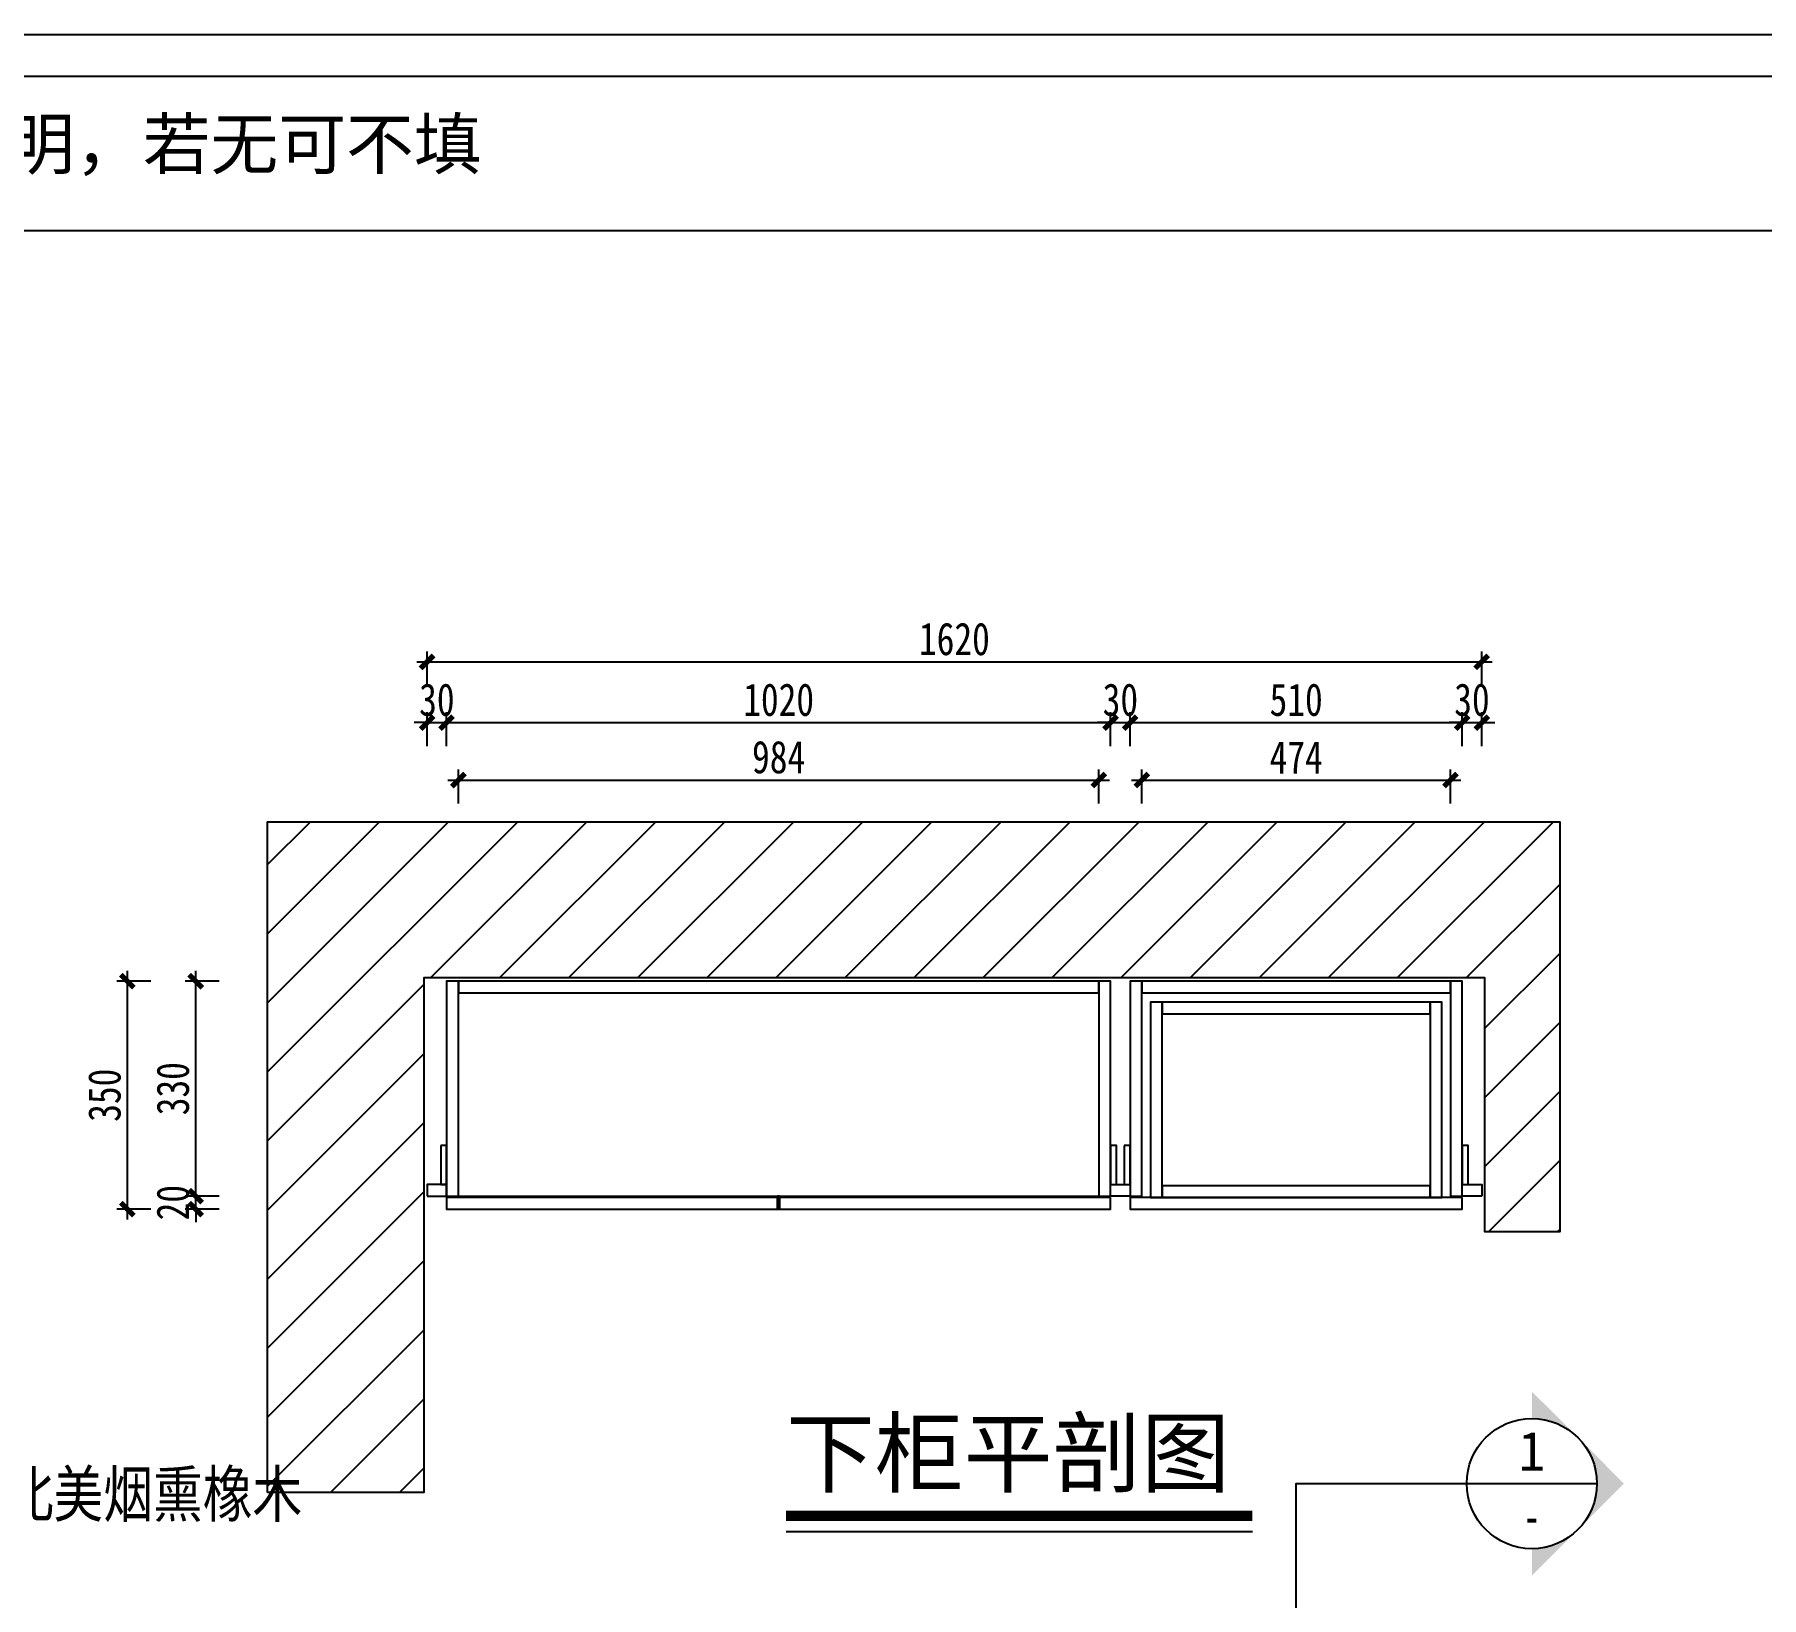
# Model space of a CAD drawing. Header units: millimetres. Extents: x -216611 to 71527, y -70596 to -44669.
# Drawn here: x 54616 to 57269, y -47941 to -45541 of the extents above; entities that cross this region are included whole.
import ezdxf
from ezdxf.enums import TextEntityAlignment as Align

# ---------------------------------------------------------------- set-up
doc = ezdxf.new("R2010")
doc.units = ezdxf.units.MM
doc.set_wipeout_variables(frame=1)
for name, color, linetype in [('0 @ 1', 7, 'Continuous'), ('0-标注', 8, 'Continuous'), ('A-土建墙填充', 251, 'Continuous'), ('W-文字', 35, 'Continuous'), ('W-索引符号', 3, 'Continuous'), ('WD', 52, 'Continuous'), ('YQ_TEXT', 50, 'Continuous')]:
    doc.layers.add(name, color=color, linetype=linetype)
doc.styles.get("Standard").update_dxf_attribs({"font": 'arial.ttf'})
doc.styles.add('YQ_IDEN', font='')
doc.styles.add('家具尺寸文字', font='', dxfattribs={"width": 0.8})
doc.styles.add('黑体', font='simhei.ttf')
doc.styles.get('YQ_IDEN').set_extended_font_data('SimSun')
doc.styles.get('家具尺寸文字').set_extended_font_data('SimSun')
doc.dimstyles.new('固装比例20', dxfattribs={"dimscale": 20, "dimtxt": 2.5, "dimasz": 1, "dimexe": 0.8, "dimexo": 1.2, "dimgap": 0.5, "dimtad": 1, "dimdec": 0, "dimdsep": 46, "dimtxsty": '家具尺寸文字', "dimblk": 'ARCHTICK', "dimcen": 0, "dimdle": 0.8, "dimclrd": 8, "dimclre": 8, "dimclrt": 2, "dimadec": 1, "dimazin": 2, "dimtfac": 1, "dimtdec": 4, "dimtix": 1, "dimtmove": 2, "dimatfit": 2, "dimfxl": 0, "dimtolj": 1, "dimtzin": 0, "dimarcsym": 0})

# ---------------------------------------------------------------- blocks, each defined once
blk = doc.blocks.new('_ArchTick')
at = {"color": 0, "linetype": 'ByBlock', "const_width": 0.4}
blk.add_lwpolyline([(-0.5, -0.5), (0.5, 0.5)], dxfattribs=at)
blk = doc.blocks.new('*D144')
at = {"layer": '0-标注', "color": 8, "lineweight": -2, "transparency": 16777216}
for p, q in [((55251.5, -46686.1), (56267.5, -46686.1)), ((55267.5, -46722.1), (55267.5, -46670.1)), ((56251.5, -46722.1), (56251.5, -46670.1))]:
    blk.add_line(p, q, dxfattribs=at)
at = {"layer": 'Defpoints', "color": 0, "transparency": 16777216}
for p in [(56251.5, -46686.1), (55267.5, -46995.1), (56251.5, -46995.1)]:
    blk.add_point(p, dxfattribs=at)
at = {"layer": '0-标注', "color": 8, "lineweight": -2, "transparency": 16777216, "xscale": 20, "yscale": 20, "zscale": 20, "rotation": 180}
blk.add_blockref('_ArchTick', (55267.5, -46686.1), dxfattribs=at)
at = {"layer": '0-标注', "color": 8, "lineweight": -2, "transparency": 16777216, "xscale": 20, "yscale": 20, "zscale": 20}
blk.add_blockref('_ArchTick', (56251.5, -46686.1), dxfattribs=at)
at = {"layer": '0-标注', "color": 2, "transparency": 16777216, "insert": (55759.5, -46651.1), "char_height": 50, "attachment_point": 5, "style": '家具尺寸文字'}
blk.add_mtext('\\A1;984', dxfattribs=at)
blk = doc.blocks.new('*D145')
at = {"layer": '0-标注', "color": 8, "lineweight": -2, "transparency": 16777216}
for p, q in [((56301.5, -46686.1), (56807.5, -46686.1)), ((56317.5, -46722.1), (56317.5, -46670.1)), ((56791.5, -46722.1), (56791.5, -46670.1))]:
    blk.add_line(p, q, dxfattribs=at)
at = {"layer": 'Defpoints', "color": 0, "transparency": 16777216}
for p in [(56791.5, -46686.1), (56317.5, -46995.1), (56791.5, -46995.1)]:
    blk.add_point(p, dxfattribs=at)
at = {"layer": '0-标注', "color": 8, "lineweight": -2, "transparency": 16777216, "xscale": 20, "yscale": 20, "zscale": 20, "rotation": 180}
blk.add_blockref('_ArchTick', (56317.5, -46686.1), dxfattribs=at)
at = {"layer": '0-标注', "color": 8, "lineweight": -2, "transparency": 16777216, "xscale": 20, "yscale": 20, "zscale": 20}
blk.add_blockref('_ArchTick', (56791.5, -46686.1), dxfattribs=at)
at = {"layer": '0-标注', "color": 2, "transparency": 16777216, "insert": (56554.5, -46651.1), "char_height": 50, "attachment_point": 5, "style": '家具尺寸文字'}
blk.add_mtext('\\A1;474', dxfattribs=at)
blk = doc.blocks.new('*D146')
at = {"layer": '0-标注', "color": 8, "lineweight": -2, "transparency": 16777216}
for p, q in [((55219.5, -46634), (55219.5, -46582)), ((55249.5, -46634), (55249.5, -46582)), ((55219.5, -46598), (55199.5, -46598)), ((55219.5, -46598), (55249.5, -46598)), ((55249.5, -46598), (55269.5, -46598))]:
    blk.add_line(p, q, dxfattribs=at)
at = {"layer": 'Defpoints', "color": 0, "transparency": 16777216}
for p in [(55249.5, -46598), (55219.5, -47307.1), (55249.5, -47307.1)]:
    blk.add_point(p, dxfattribs=at)
at = {"layer": '0-标注', "color": 8, "lineweight": -2, "transparency": 16777216, "xscale": 20, "yscale": 20, "zscale": 20}
blk.add_blockref('_ArchTick', (55219.5, -46598), dxfattribs=at)
at = {"layer": '0-标注', "color": 8, "lineweight": -2, "transparency": 16777216, "xscale": 20, "yscale": 20, "zscale": 20, "rotation": 180}
blk.add_blockref('_ArchTick', (55249.5, -46598), dxfattribs=at)
at = {"layer": '0-标注', "color": 2, "transparency": 16777216, "insert": (55234.5, -46563), "char_height": 50, "attachment_point": 5, "style": '家具尺寸文字'}
blk.add_mtext('\\A1;30', dxfattribs=at)
blk = doc.blocks.new('*D147')
at = {"layer": '0-标注', "color": 8, "lineweight": -2, "transparency": 16777216}
for p, q in [((55249.5, -46634), (55249.5, -46582)), ((56269.5, -46634), (56269.5, -46582)), ((55233.5, -46598), (56285.5, -46598))]:
    blk.add_line(p, q, dxfattribs=at)
at = {"layer": 'Defpoints', "color": 0, "transparency": 16777216}
for p in [(56269.5, -46598), (55249.5, -47307.1), (56269.5, -47307.1)]:
    blk.add_point(p, dxfattribs=at)
at = {"layer": '0-标注', "color": 8, "lineweight": -2, "transparency": 16777216, "xscale": 20, "yscale": 20, "zscale": 20, "rotation": 180}
blk.add_blockref('_ArchTick', (55249.5, -46598), dxfattribs=at)
at = {"layer": '0-标注', "color": 8, "lineweight": -2, "transparency": 16777216, "xscale": 20, "yscale": 20, "zscale": 20}
blk.add_blockref('_ArchTick', (56269.5, -46598), dxfattribs=at)
at = {"layer": '0-标注', "color": 2, "transparency": 16777216, "insert": (55759.5, -46563), "char_height": 50, "attachment_point": 5, "style": '家具尺寸文字'}
blk.add_mtext('\\A1;1020', dxfattribs=at)
blk = doc.blocks.new('*D148')
at = {"layer": '0-标注', "color": 8, "lineweight": -2, "transparency": 16777216}
for p, q in [((56269.5, -46634), (56269.5, -46582)), ((56299.5, -46634), (56299.5, -46582)), ((56269.5, -46598), (56249.5, -46598)), ((56269.5, -46598), (56299.5, -46598)), ((56299.5, -46598), (56319.5, -46598))]:
    blk.add_line(p, q, dxfattribs=at)
at = {"layer": 'Defpoints', "color": 0, "transparency": 16777216}
for p in [(56299.5, -46598), (56269.5, -47307.1), (56299.5, -47307.1)]:
    blk.add_point(p, dxfattribs=at)
at = {"layer": '0-标注', "color": 8, "lineweight": -2, "transparency": 16777216, "xscale": 20, "yscale": 20, "zscale": 20}
blk.add_blockref('_ArchTick', (56269.5, -46598), dxfattribs=at)
at = {"layer": '0-标注', "color": 8, "lineweight": -2, "transparency": 16777216, "xscale": 20, "yscale": 20, "zscale": 20, "rotation": 180}
blk.add_blockref('_ArchTick', (56299.5, -46598), dxfattribs=at)
at = {"layer": '0-标注', "color": 2, "transparency": 16777216, "insert": (56284.5, -46563), "char_height": 50, "attachment_point": 5, "style": '家具尺寸文字'}
blk.add_mtext('\\A1;30', dxfattribs=at)
blk = doc.blocks.new('*D149')
at = {"layer": '0-标注', "color": 8, "lineweight": -2, "transparency": 16777216}
for p, q in [((56299.5, -46634), (56299.5, -46582)), ((56809.5, -46634), (56809.5, -46582)), ((56283.5, -46598), (56825.5, -46598))]:
    blk.add_line(p, q, dxfattribs=at)
at = {"layer": 'Defpoints', "color": 0, "transparency": 16777216}
for p in [(56809.5, -46598), (56299.5, -47307.1), (56809.5, -47307.1)]:
    blk.add_point(p, dxfattribs=at)
at = {"layer": '0-标注', "color": 8, "lineweight": -2, "transparency": 16777216, "xscale": 20, "yscale": 20, "zscale": 20, "rotation": 180}
blk.add_blockref('_ArchTick', (56299.5, -46598), dxfattribs=at)
at = {"layer": '0-标注', "color": 8, "lineweight": -2, "transparency": 16777216, "xscale": 20, "yscale": 20, "zscale": 20}
blk.add_blockref('_ArchTick', (56809.5, -46598), dxfattribs=at)
at = {"layer": '0-标注', "color": 2, "transparency": 16777216, "insert": (56554.5, -46563), "char_height": 50, "attachment_point": 5, "style": '家具尺寸文字'}
blk.add_mtext('\\A1;510', dxfattribs=at)
blk = doc.blocks.new('*D150')
at = {"layer": '0-标注', "color": 8, "lineweight": -2, "transparency": 16777216}
for p, q in [((56809.5, -46634), (56809.5, -46582)), ((56839.5, -46634), (56839.5, -46582)), ((56809.5, -46598), (56789.5, -46598)), ((56809.5, -46598), (56839.5, -46598)), ((56839.5, -46598), (56859.5, -46598))]:
    blk.add_line(p, q, dxfattribs=at)
at = {"layer": 'Defpoints', "color": 0, "transparency": 16777216}
for p in [(56839.5, -46598), (56809.5, -47307.1), (56839.5, -47307.1)]:
    blk.add_point(p, dxfattribs=at)
at = {"layer": '0-标注', "color": 8, "lineweight": -2, "transparency": 16777216, "xscale": 20, "yscale": 20, "zscale": 20}
blk.add_blockref('_ArchTick', (56809.5, -46598), dxfattribs=at)
at = {"layer": '0-标注', "color": 8, "lineweight": -2, "transparency": 16777216, "xscale": 20, "yscale": 20, "zscale": 20, "rotation": 180}
blk.add_blockref('_ArchTick', (56839.5, -46598), dxfattribs=at)
at = {"layer": '0-标注', "color": 2, "transparency": 16777216, "insert": (56824.5, -46563), "char_height": 50, "attachment_point": 5, "style": '家具尺寸文字'}
blk.add_mtext('\\A1;30', dxfattribs=at)
blk = doc.blocks.new('*D151')
at = {"layer": '0-标注', "color": 8, "lineweight": -2, "transparency": 16777216}
for p, q in [((55219.5, -46540.7), (55219.5, -46488.7)), ((56839.5, -46540.7), (56839.5, -46488.7)), ((55203.5, -46504.7), (56855.5, -46504.7))]:
    blk.add_line(p, q, dxfattribs=at)
at = {"layer": 'Defpoints', "color": 0, "transparency": 16777216}
for p in [(56839.5, -46504.7), (55219.5, -47307.1), (56839.5, -47307.1)]:
    blk.add_point(p, dxfattribs=at)
at = {"layer": '0-标注', "color": 8, "lineweight": -2, "transparency": 16777216, "xscale": 20, "yscale": 20, "zscale": 20, "rotation": 180}
blk.add_blockref('_ArchTick', (55219.5, -46504.7), dxfattribs=at)
at = {"layer": '0-标注', "color": 8, "lineweight": -2, "transparency": 16777216, "xscale": 20, "yscale": 20, "zscale": 20}
blk.add_blockref('_ArchTick', (56839.5, -46504.7), dxfattribs=at)
at = {"layer": '0-标注', "color": 2, "transparency": 16777216, "insert": (56029.5, -46469.7), "char_height": 50, "attachment_point": 5, "style": '家具尺寸文字'}
blk.add_mtext('\\A1;1620', dxfattribs=at)
blk = doc.blocks.new('*D152')
at = {"layer": '0-标注', "color": 8, "lineweight": -2, "transparency": 16777216}
for p, q in [((54864.1, -47325.1), (54864.1, -47305.1)), ((54900.1, -47325.1), (54848.1, -47325.1)), ((54900.1, -47345.1), (54848.1, -47345.1)), ((54864.1, -47345.1), (54864.1, -47325.1)), ((54864.1, -47345.1), (54864.1, -47365.1))]:
    blk.add_line(p, q, dxfattribs=at)
at = {"layer": 'Defpoints', "color": 0, "transparency": 16777216}
for p in [(54864.1, -47325.1), (55249.5, -47325.1), (55249.5, -47345.1)]:
    blk.add_point(p, dxfattribs=at)
at = {"layer": '0-标注', "color": 8, "lineweight": -2, "transparency": 16777216, "xscale": 20, "yscale": 20, "zscale": 20}
for p, rotation in [((54864.1, -47325.1), 270), ((54864.1, -47345.1), 90)]:
    blk.add_blockref('_ArchTick', p, dxfattribs=dict(at, rotation=rotation))
at = {"layer": '0-标注', "color": 2, "transparency": 16777216, "insert": (54829.1, -47335.1), "char_height": 50, "attachment_point": 5, "rotation": 90, "style": '家具尺寸文字'}
blk.add_mtext('\\A1;20', dxfattribs=at)
blk = doc.blocks.new('*D153')
at = {"layer": '0-标注', "color": 8, "lineweight": -2, "transparency": 16777216}
for p, q in [((54864.1, -47341.1), (54864.1, -46979.1)), ((54900.1, -46995.1), (54848.1, -46995.1)), ((54900.1, -47325.1), (54848.1, -47325.1))]:
    blk.add_line(p, q, dxfattribs=at)
at = {"layer": 'Defpoints', "color": 0, "transparency": 16777216}
for p in [(54864.1, -46995.1), (55249.5, -46995.1), (55249.5, -47325.1)]:
    blk.add_point(p, dxfattribs=at)
at = {"layer": '0-标注', "color": 8, "lineweight": -2, "transparency": 16777216, "xscale": 20, "yscale": 20, "zscale": 20}
for p, rotation in [((54864.1, -46995.1), 90), ((54864.1, -47325.1), 270)]:
    blk.add_blockref('_ArchTick', p, dxfattribs=dict(at, rotation=rotation))
at = {"layer": '0-标注', "color": 2, "transparency": 16777216, "insert": (54829.1, -47160.1), "char_height": 50, "attachment_point": 5, "rotation": 90, "style": '家具尺寸文字'}
blk.add_mtext('\\A1;330', dxfattribs=at)
blk = doc.blocks.new('*D154')
at = {"layer": '0-标注', "color": 8, "lineweight": -2, "transparency": 16777216}
for p, q in [((54759.1, -47361.1), (54759.1, -46979.1)), ((54795.1, -46995.1), (54743.1, -46995.1)), ((54795.1, -47345.1), (54743.1, -47345.1))]:
    blk.add_line(p, q, dxfattribs=at)
at = {"layer": 'Defpoints', "color": 0, "transparency": 16777216}
for p in [(54759.1, -46995.1), (55249.5, -46995.1), (55249.5, -47345.1)]:
    blk.add_point(p, dxfattribs=at)
at = {"layer": '0-标注', "color": 8, "lineweight": -2, "transparency": 16777216, "xscale": 20, "yscale": 20, "zscale": 20}
for p, rotation in [((54759.1, -46995.1), 90), ((54759.1, -47345.1), 270)]:
    blk.add_blockref('_ArchTick', p, dxfattribs=dict(at, rotation=rotation))
at = {"layer": '0-标注', "color": 2, "transparency": 16777216, "insert": (54724.1, -47170.1), "char_height": 50, "attachment_point": 5, "rotation": 90, "style": '家具尺寸文字'}
blk.add_mtext('\\A1;350', dxfattribs=at)
blk = doc.blocks.new('yq_idenr')
blk.add_wipeout([(0.5, 0), (0.5, 0.014), (0.499, 0.028), (0.498, 0.042), (0.497, 0.056), (0.495, 0.07), (0.493, 0.084), (0.49, 0.098), (0.487, 0.112), (0.484, 0.125), (0.48, 0.139), (0.476, 0.152), (0.472, 0.166), (0.467, 0.179), (0.462, 0.192), (0.456, 0.205), (0.45, 0.218), (0.444, 0.23), (0.437, 0.243), (0.43, 0.255), (0.423, 0.267), (0.415, 0.279), (0.407, 0.29), (0.399, 0.302), (0.39, 0.313), (0.381, 0.324), (0.372, 0.334), (0.362, 0.345), (0.352, 0.355), (0.342, 0.365), (0.332, 0.374), (0.321, 0.383), (0.31, 0.392), (0.299, 0.401), (0.288, 0.409), (0.276, 0.417), (0.264, 0.425), (0.252, 0.432), (0.24, 0.439), (0.227, 0.445), (0.215, 0.452), (0.202, 0.457), (0.189, 0.463), (0.176, 0.468), (0.163, 0.473), (0.149, 0.477), (0.136, 0.481), (0.122, 0.485), (0.108, 0.488), (0.095, 0.491), (0.081, 0.493), (0.067, 0.496), (0.053, 0.497), (0.039, 0.498), (0.025, 0.499), (0.011, 0.5), (-0.004, 0.5), (-0.018, 0.5), (-0.032, 0.499), (-0.046, 0.498), (-0.06, 0.496), (-0.074, 0.495), (-0.088, 0.492), (-0.101, 0.49), (-0.115, 0.487), (-0.129, 0.483), (-0.142, 0.479), (-0.156, 0.475), (-0.169, 0.471), (-0.182, 0.466), (-0.195, 0.46), (-0.208, 0.455), (-0.221, 0.449), (-0.234, 0.442), (-0.246, 0.435), (-0.258, 0.428), (-0.27, 0.421), (-0.282, 0.413), (-0.293, 0.405), (-0.305, 0.396), (-0.316, 0.388), (-0.326, 0.379), (-0.337, 0.369), (-0.347, 0.36), (-0.357, 0.35), (-0.367, 0.34), (-0.376, 0.329), (-0.386, 0.318), (-0.394, 0.307), (-0.403, 0.296), (-0.411, 0.285), (-0.419, 0.273), (-0.426, 0.261), (-0.434, 0.249), (-0.44, 0.237), (-0.447, 0.224), (-0.453, 0.211), (-0.459, 0.199), (-0.464, 0.186), (-0.469, 0.172), (-0.474, 0.159), (-0.478, 0.146), (-0.482, 0.132), (-0.486, 0.119), (-0.489, 0.105), (-0.492, 0.091), (-0.494, 0.077), (-0.496, 0.063), (-0.498, 0.049), (-0.499, 0.035), (-0.5, 0.021), (-0.5, 0.007), (-0.5, -0.007), (-0.5, -0.021), (-0.499, -0.035), (-0.498, -0.049), (-0.496, -0.063), (-0.494, -0.077), (-0.492, -0.091), (-0.489, -0.105), (-0.486, -0.119), (-0.482, -0.132), (-0.478, -0.146), (-0.474, -0.159), (-0.469, -0.172), (-0.464, -0.186), (-0.459, -0.199), (-0.453, -0.211), (-0.447, -0.224), (-0.44, -0.237), (-0.434, -0.249), (-0.426, -0.261), (-0.419, -0.273), (-0.411, -0.285), (-0.403, -0.296), (-0.394, -0.307), (-0.386, -0.318), (-0.376, -0.329), (-0.367, -0.34), (-0.357, -0.35), (-0.347, -0.36), (-0.337, -0.369), (-0.326, -0.379), (-0.316, -0.388), (-0.305, -0.396), (-0.293, -0.405), (-0.282, -0.413), (-0.27, -0.421), (-0.258, -0.428), (-0.246, -0.435), (-0.234, -0.442), (-0.221, -0.449), (-0.208, -0.455), (-0.195, -0.46), (-0.182, -0.466), (-0.169, -0.471), (-0.156, -0.475), (-0.142, -0.479), (-0.129, -0.483), (-0.115, -0.487), (-0.101, -0.49), (-0.088, -0.492), (-0.074, -0.495), (-0.06, -0.496), (-0.046, -0.498), (-0.032, -0.499), (-0.018, -0.5), (-0.004, -0.5), (0.011, -0.5), (0.025, -0.499), (0.039, -0.498), (0.053, -0.497), (0.067, -0.496), (0.081, -0.493), (0.095, -0.491), (0.108, -0.488), (0.122, -0.485), (0.136, -0.481), (0.149, -0.477), (0.163, -0.473), (0.176, -0.468), (0.189, -0.463), (0.202, -0.457), (0.215, -0.452), (0.227, -0.445), (0.24, -0.439), (0.252, -0.432), (0.264, -0.425), (0.276, -0.417), (0.288, -0.409), (0.299, -0.401), (0.31, -0.392), (0.321, -0.383), (0.332, -0.374), (0.342, -0.365), (0.352, -0.355), (0.362, -0.345), (0.372, -0.334), (0.381, -0.324), (0.39, -0.313), (0.399, -0.302), (0.407, -0.29), (0.415, -0.279), (0.423, -0.267), (0.43, -0.255), (0.437, -0.243), (0.444, -0.23), (0.45, -0.218), (0.456, -0.205), (0.462, -0.192), (0.467, -0.179), (0.472, -0.166), (0.476, -0.152), (0.48, -0.139), (0.484, -0.125), (0.487, -0.112), (0.49, -0.098), (0.493, -0.084), (0.495, -0.07), (0.497, -0.056), (0.498, -0.042), (0.499, -0.028), (0.5, -0.014)])
blk.add_line((-0.5, 0), (0.5, 0))
blk.add_circle((0, 0), 0.5)
for points in [[(0.354, 0.354), (0.191, 0.462), (0, 0.707), (0, 0.5)], [(0.354, 0.354), (0.462, 0.191), (0.707, 0), (0.5, 0)], [(0.354, -0.354), (0.462, -0.191), (0.707, 0), (0.5, 0)], [(0.354, -0.354), (0.191, -0.462), (0, -0.707), (0, -0.5)]]:
    blk.add_solid(points)
at = {"style": 'YQ_IDEN'}
blk.add_attdef('IndexNO', text='', height=0.3, dxfattribs=at).set_placement((0, 0.25), align=Align.MIDDLE)
at = {"style": 'YQ_IDEN', "width": 0.6}
blk.add_attdef('DrawingNO', text='', height=0.3, dxfattribs=at).set_placement((0, -0.25), align=Align.MIDDLE)
blk = doc.blocks.new('A$C398a0407')
blk.add_line((443.2, 6546.9), (8134, 6546.9))
for points in [[(9632, 0), (0, 0), (0, 6848), (9632, 6848)], [(9568, 64), (64, 64), (64, 6784), (9568, 6784)]]:
    blk.add_lwpolyline(points, close=True)

msp = doc.modelspace()

# ---------------------------------------------------------------- hatches: boundary and pattern name
at = {"layer": 'A-土建墙填充', "true_color": 0x636466}
h = msp.add_hatch(dxfattribs=at)
h.set_pattern_fill('ANSI31', color=251, scale=600)
h.set_pattern_definition([(45, (-809856.506, 589505.27), (-53.0330086, 53.0330086), [])])
h.paths.add_polyline_path([(56844.5, -46990.1), (56844.5, -47380.1), (56959.5, -47380.1), (56959.5, -46750.1), (54974.5, -46750.1), (54974.5, -47780.3), (55214.5, -47780.3), (55214.5, -46990.1)])

# ---------------------------------------------------------------- linework, layer by layer
msp.add_line((55267.5, -47325.1), (56251.5, -47325.1))
at = {"color": 251, "true_color": 0x636466}
msp.add_lwpolyline([(54974.5, -47780.3), (54974.5, -46750.1), (56959.5, -46750.1), (56959.5, -47380.1), (56844.5, -47380.1), (56844.5, -46990.1), (55214.5, -46990.1), (55214.5, -47780.3)], close=True, dxfattribs=at)
for points in [[(55249.5, -47325.1), (55267.5, -47325.1), (55267.5, -46995.1), (55249.5, -46995.1)], [(56251.5, -46995.1), (55267.5, -46995.1), (55267.5, -47013.1), (56251.5, -47013.1)], [(56251.5, -47325.1), (56269.5, -47325.1), (56269.5, -46995.1), (56251.5, -46995.1)], [(56299.5, -47325.1), (56317.5, -47325.1), (56317.5, -46995.1), (56299.5, -46995.1)], [(56791.5, -46995.1), (56317.5, -46995.1), (56317.5, -47013.1), (56791.5, -47013.1)], [(56791.5, -47325.1), (56809.5, -47325.1), (56809.5, -46995.1), (56791.5, -46995.1)], [(56330.5, -47327.1), (56348.5, -47327.1), (56348.5, -47027.1), (56330.5, -47027.1)], [(56348.5, -47045.1), (56760.5, -47045.1), (56760.5, -47027.1), (56348.5, -47027.1)], [(56760.5, -47327.1), (56778.5, -47327.1), (56778.5, -47027.1), (56760.5, -47027.1)], [(56348.5, -47327.1), (56760.5, -47327.1), (56760.5, -47309.1), (56348.5, -47309.1)]]:
    msp.add_lwpolyline(points, close=True)
at = {"color": 1, "true_color": 0xff1e00}
for points in [[(55219.5, -47325.1), (55249.5, -47325.1), (55249.5, -47307.1), (55219.5, -47307.1)], [(56299.5, -47325.1), (56269.5, -47325.1), (56269.5, -47307.1), (56299.5, -47307.1)], [(56839.5, -47325.1), (56809.5, -47325.1), (56809.5, -47307.1), (56839.5, -47307.1)], [(55758, -47327.1), (55249.5, -47327.1), (55249.5, -47345.1), (55758, -47345.1)], [(55758, -47345.1), (55761, -47345.1), (55761, -47325.1), (55758, -47325.1)], [(56269.5, -47327.1), (55761, -47327.1), (55761, -47345.1), (56269.5, -47345.1)], [(56809.5, -47327.1), (56299.5, -47327.1), (56299.5, -47345.1), (56809.5, -47345.1)]]:
    msp.add_lwpolyline(points, close=True, dxfattribs=at)
at = {"layer": 'W-文字'}
msp.add_line((55771, -47840), (56487.4, -47840), dxfattribs=at)
at = {"layer": 'W-文字', "const_width": 16}
msp.add_lwpolyline([(55771, -47816), (56487.4, -47816)], dxfattribs=at)
at = {"layer": 'W-索引符号'}
msp.add_lwpolyline([(56554.5, -50614.7), (56554.5, -48284.7), (56554.5, -47766.5), (56816.5, -47766.5)], dxfattribs=at)
at = {"layer": 'WD', "color": 7}
for points in [[(55240.5, -47247.1), (55240.5, -47307.1), (55249.5, -47307.1), (55249.5, -47247.1)], [(56269.5, -47247.1), (56269.5, -47307.1), (56278.5, -47307.1), (56278.5, -47247.1)], [(56290.5, -47247.1), (56290.5, -47307.1), (56299.5, -47307.1), (56299.5, -47247.1)], [(56809.5, -47247.1), (56809.5, -47307.1), (56818.5, -47307.1), (56818.5, -47247.1)]]:
    msp.add_lwpolyline(points, close=True, dxfattribs=at)

# ---------------------------------------------------------------- texts
at = {"layer": '0 @ 1', "color": 3, "insert": (52492.3, -45671.3), "char_height": 76.325, "width": 4616.16, "attachment_point": 1}
msp.add_mtext('{\\fSimSun|b0|i0|c134|p2;如锁、反弹器、气撑等等之类的五金可在这说明，若无可不填}', dxfattribs=at)
at = {"layer": 'W-文字', "color": 7, "style": '黑体'}
msp.add_text('下柜平剖图', height=100, dxfattribs=at).set_placement((55771, -47769.4))
at = {"layer": 'YQ_TEXT', "color": 50, "style": '家具尺寸文字', "width": 0.8}
msp.add_text('S042北美烟熏橡木', height=70, dxfattribs=at).set_placement((54416.9, -47782.6), align=Align.MIDDLE_LEFT)

# ---------------------------------------------------------------- dimensions: what is measured, and where the dimension line sits
at = {"layer": '0-标注'}
for base, p1, p2, picture, middle in [((56839.5, -46504.7), (55219.5, -47307.1), (56839.5, -47307.1), '*D151', (56029.5, -46469.7)), ((55249.5, -46598), (55219.5, -47307.1), (55249.5, -47307.1), '*D146', (55234.5, -46563)), ((56269.5, -46598), (55249.5, -47307.1), (56269.5, -47307.1), '*D147', (55759.5, -46563)), ((56299.5, -46598), (56269.5, -47307.1), (56299.5, -47307.1), '*D148', (56284.5, -46563)), ((56809.5, -46598), (56299.5, -47307.1), (56809.5, -47307.1), '*D149', (56554.5, -46563)), ((56839.5, -46598), (56809.5, -47307.1), (56839.5, -47307.1), '*D150', (56824.5, -46563)), ((56251.5, -46686.1), (55267.5, -46995.1), (56251.5, -46995.1), '*D144', (55759.5, -46651.1)), ((56791.5, -46686.1), (56317.5, -46995.1), (56791.5, -46995.1), '*D145', (56554.5, -46651.1))]:
    dim = msp.add_linear_dim(base=base, p1=p1, p2=p2, dimstyle='固装比例20', dxfattribs=at)
    dim.commit()
    dim.dimension.update_dxf_attribs({"geometry": picture, "text_midpoint": middle})
for base, p1, p2, picture, middle in [((54759.1, -46995.1), (55249.5, -47345.1), (55249.5, -46995.1), '*D154', (54724.1, -47170.1)), ((54864.1, -46995.1), (55249.5, -47325.1), (55249.5, -46995.1), '*D153', (54829.1, -47160.1)), ((54864.1, -47325.1), (55249.5, -47345.1), (55249.5, -47325.1), '*D152', (54829.1, -47335.1))]:
    dim = msp.add_linear_dim(base=base, p1=p1, p2=p2, angle=90, dimstyle='固装比例20', dxfattribs=at)
    dim.commit()
    dim.dimension.update_dxf_attribs({"geometry": picture, "text_midpoint": middle})

# ---------------------------------------------------------------- next in the draw order: block references
at = {"layer": 'W-索引符号', "xscale": 200, "yscale": 200, "zscale": 200}
msp.add_blockref('yq_idenr', (56916.5, -47766.5), dxfattribs=at).add_auto_attribs({'IndexNO': '1', 'DrawingNO': '-'})

# ---------------------------------------------------------------- next in the draw order: block references
msp.add_blockref('A$C398a0407', (51239.9, -52389.4))

doc.saveas('drawing.dxf')
